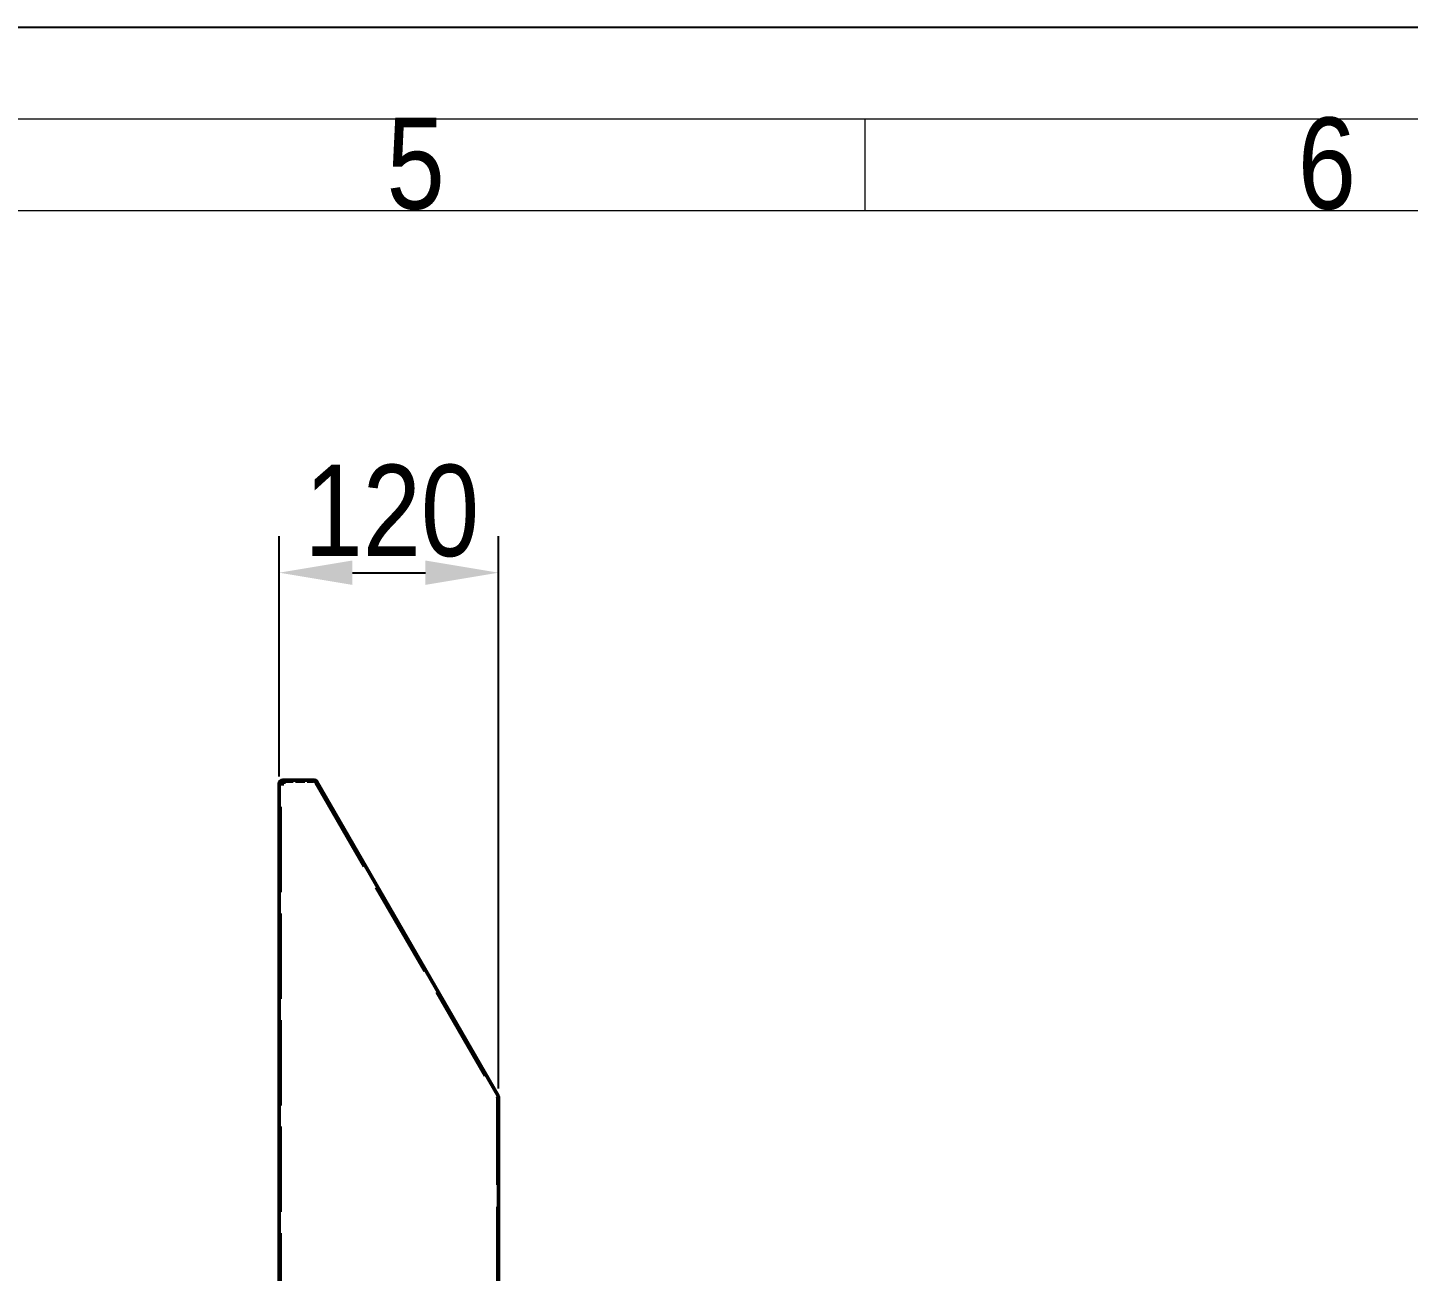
# Model space of a CAD drawing. Header units: millimetres. Extents: x 0 to 4200, y 0 to 2970.
# Drawn here: x 2142 to 2897, y 2289 to 2970 of the extents above; entities that cross this region are included whole.
import ezdxf

# ---------------------------------------------------------------- set-up
doc = ezdxf.new("R2010")
doc.units = ezdxf.units.MM
doc.header["$LTSCALE"] = 10
doc.linetypes.add('DASHED', pattern=[0.2067, 0.1654, -0.0413])
doc.layers.add('Co ban', color=7, linetype='Continuous', lineweight=50)
doc.layers.add('Dimension (ANSI)', color=7, linetype='Continuous', lineweight=25)
for name, color, linetype, lineweight, true_color in [('Khung ban ve', 5, 'Continuous', 15, 0x0000ff), ('Manh', 7, 'DASHED', 25, 0x008000), ('Manh khung ten', 7, 'Continuous', 15, 0x994c4c), ('Net chu', 30, 'Continuous', 15, 0xff7f00)]:
    doc.layers.add(name, color=color, linetype=linetype, lineweight=lineweight, true_color=true_color)
doc.styles.add('Linh_50', font='')
doc.styles.add('StandardAM_ANSI', font='')
doc.styles.get('Linh_50').set_extended_font_data('VNI-Helve-Condense')
doc.styles.get('StandardAM_ANSI').set_extended_font_data('VNI-Helve-Condense')
doc.dimstyles.new('Default - mm (ANSI)', dxfattribs={"dimscale": 10, "dimtxt": 5, "dimasz": 4, "dimexe": 2, "dimexo": 0.5, "dimgap": 0.8, "dimtad": 1, "dimtoh": 1, "dimdec": 0, "dimrnd": 1e-08, "dimzin": 4, "dimdsep": 46, "dimtxsty": 'StandardAM_ANSI', "dimcen": 0.09, "dimdle": 10, "dimclrd": 256, "dimclre": 256, "dimclrt": 256, "dimadec": 1, "dimazin": 1, "dimtfac": 0.61, "dimtofl": 0, "dimtmove": 0, "dimatfit": 3, "dimldrblk": 'DOT', "dimfxl": 1, "dimtolj": 1, "dimtzin": 4, "dimlwd": -1, "dimlwe": -1, "dimarcsym": 0})

# ---------------------------------------------------------------- blocks, each defined once
blk = doc.blocks.new('Borders A3_Thuong')
at = {"layer": 'Khung ban ve'}
blk.add_line((20, 287), (410, 287), dxfattribs=at)
at = {"layer": 'Manh khung ten', "lineweight": 25}
blk.add_line((420, 297), (0, 297), dxfattribs=at)
at = {"layer": 'Manh khung ten'}
for p, q in [((0, 297), (420, 297)), ((15, 292), (415, 292)), ((260, 292), (260, 287))]:
    blk.add_line(p, q, dxfattribs=at)
at = {"layer": 'Net chu', "style": 'Linh_50'}
for s, p in [('5', (233.837, 287.078)), ('6', (283.686, 287.078))]:
    blk.add_text(s, height=5, dxfattribs=at).set_placement(p)
blk = doc.blocks.new('*D10')
at = {"layer": 'Defpoints', "color": 0, "transparency": 16777216}
for p in [(2399.64, 2671.7), (2279.64, 2555.2), (2399.64, 2384.46)]:
    blk.add_point(p, dxfattribs=at)
at = {"layer": 'Dimension (ANSI)', "transparency": 16777216}
for p, q in [((2279.64, 2560.2), (2279.64, 2691.7)), ((2399.64, 2389.46), (2399.64, 2691.7)), ((2319.64, 2671.7), (2359.64, 2671.7))]:
    blk.add_line(p, q, dxfattribs=at)
for points in [[(2319.64, 2678.37), (2319.64, 2665.03), (2279.64, 2671.7)], [(2359.64, 2678.37), (2359.64, 2665.03), (2399.64, 2671.7)]]:
    blk.add_solid(points, dxfattribs=at)
at = {"layer": 'Dimension (ANSI)', "color": 150, "true_color": 0x0080ff, "transparency": 16777216, "insert": (2293.44, 2730.77), "char_height": 50, "attachment_point": 1, "style": 'StandardAM_ANSI'}
blk.add_mtext('\\A1;120', dxfattribs=at)
blk = doc.blocks.new('_Dot')
at = {"color": 0, "linetype": 'ByBlock', "lineweight": -2}
blk.add_line((-0.5, 0), (-1, 0), dxfattribs=at)
at = {"color": 0, "linetype": 'ByBlock', "const_width": 0.5}
blk.add_lwpolyline([(-0.25, 0, 1), (0.25, 0, 1)], format="xyb", close=True, dxfattribs=at)

msp = doc.modelspace()

# ---------------------------------------------------------------- linework, layer by layer
at = {"layer": 'Co ban'}
for p, q in [((2279.64, 2556.2), (2279.64, 2555.2)), ((2279.91, 2556.2), (2279.64, 2556.2)), ((2279.64, 2555.2), (2279.64, 1855.2)), ((2279.91, 2556.2), (2281.64, 2556.2)), ((2282.14, 2558.2), (2281.64, 2558.2)), ((2281.64, 2557.2), (2282.14, 2557.2)), ((2281.64, 2556.2), (2282.14, 2556.2)), ((2282.14, 2556.2), (2282.14, 2558.2)), ((2298.48, 2558.2), (2282.14, 2558.2)), ((2399.37, 2385.46), (2300.21, 2557.2)), ((2399.64, 2025.94), (2399.64, 2384.46))]:
    msp.add_line(p, q, dxfattribs=at)
for centre, radius, start, end in [((2281.64, 2556.2), 2, 90, 180), ((2281.64, 2556.2), 1, 90, 180), ((2298.48, 2556.2), 2, 30, 90), ((2397.64, 2384.46), 2, 0, 30)]:
    msp.add_arc(centre, radius, start, end, dxfattribs=at)
at = {"layer": 'Manh', "ltscale": 0.269265}
msp.add_line((2280.64, 2555.2), (2280.64, 2556.2), dxfattribs=at)
at = {"layer": 'Manh', "ltscale": 28.221262}
msp.add_line((2280.64, 1855.2), (2280.64, 2555.2), dxfattribs=at)
at = {"layer": 'Manh', "ltscale": 3.113184}
msp.add_line((2282.14, 2557.2), (2298.48, 2557.2), dxfattribs=at)
at = {"layer": 'Manh', "ltscale": 0.19037}
for p, q in [((2290.04, 2557.2), (2290.04, 2558.2)), ((2294.24, 2557.2), (2294.24, 2558.2)), ((2279.64, 2543.2), (2280.64, 2543.2))]:
    msp.add_line(p, q, dxfattribs=at)
at = {"layer": 'Manh', "ltscale": 31.980228}
msp.add_line((2299.35, 2556.7), (2398.5, 2384.96), dxfattribs=at)
at = {"layer": 'Manh', "ltscale": 28.908096}
msp.add_line((2398.64, 2384.46), (2398.64, 2025.94), dxfattribs=at)
at = {"layer": 'Manh', "ltscale": 0.199359}
msp.add_arc((2298.48, 2556.2), 1, 30, 90, dxfattribs=at)
at = {"layer": 'Manh', "ltscale": 0.09963}
msp.add_arc((2397.64, 2384.46), 1, 0, 30, dxfattribs=at)

# ---------------------------------------------------------------- block references
at = {"xscale": 10, "yscale": 10, "zscale": 10}
msp.add_blockref('Borders A3_Thuong', (0, 0), dxfattribs=at)

# ---------------------------------------------------------------- dimensions: what is measured, and where the dimension line sits
at = {"layer": 'Dimension (ANSI)'}
dim = msp.add_linear_dim(base=(2399.64, 2671.7), p1=(2279.64, 2555.2), p2=(2399.64, 2384.46), angle=180, dimstyle='Default - mm (ANSI)', override={"dimgap": 0.8, "dimtoh": 0, "dimdec": 0, "dimtol": 0, "dimlim": 0, "dimtp": 0, "dimtm": 0, "dimtdec": 2, "dimatfit": 1}, dxfattribs=at)
dim.commit()
dim.dimension.update_dxf_attribs({"geometry": '*D10', "text_midpoint": (2339.64, 2671.7), "dimtype": 160})

doc.saveas('drawing.dxf')
